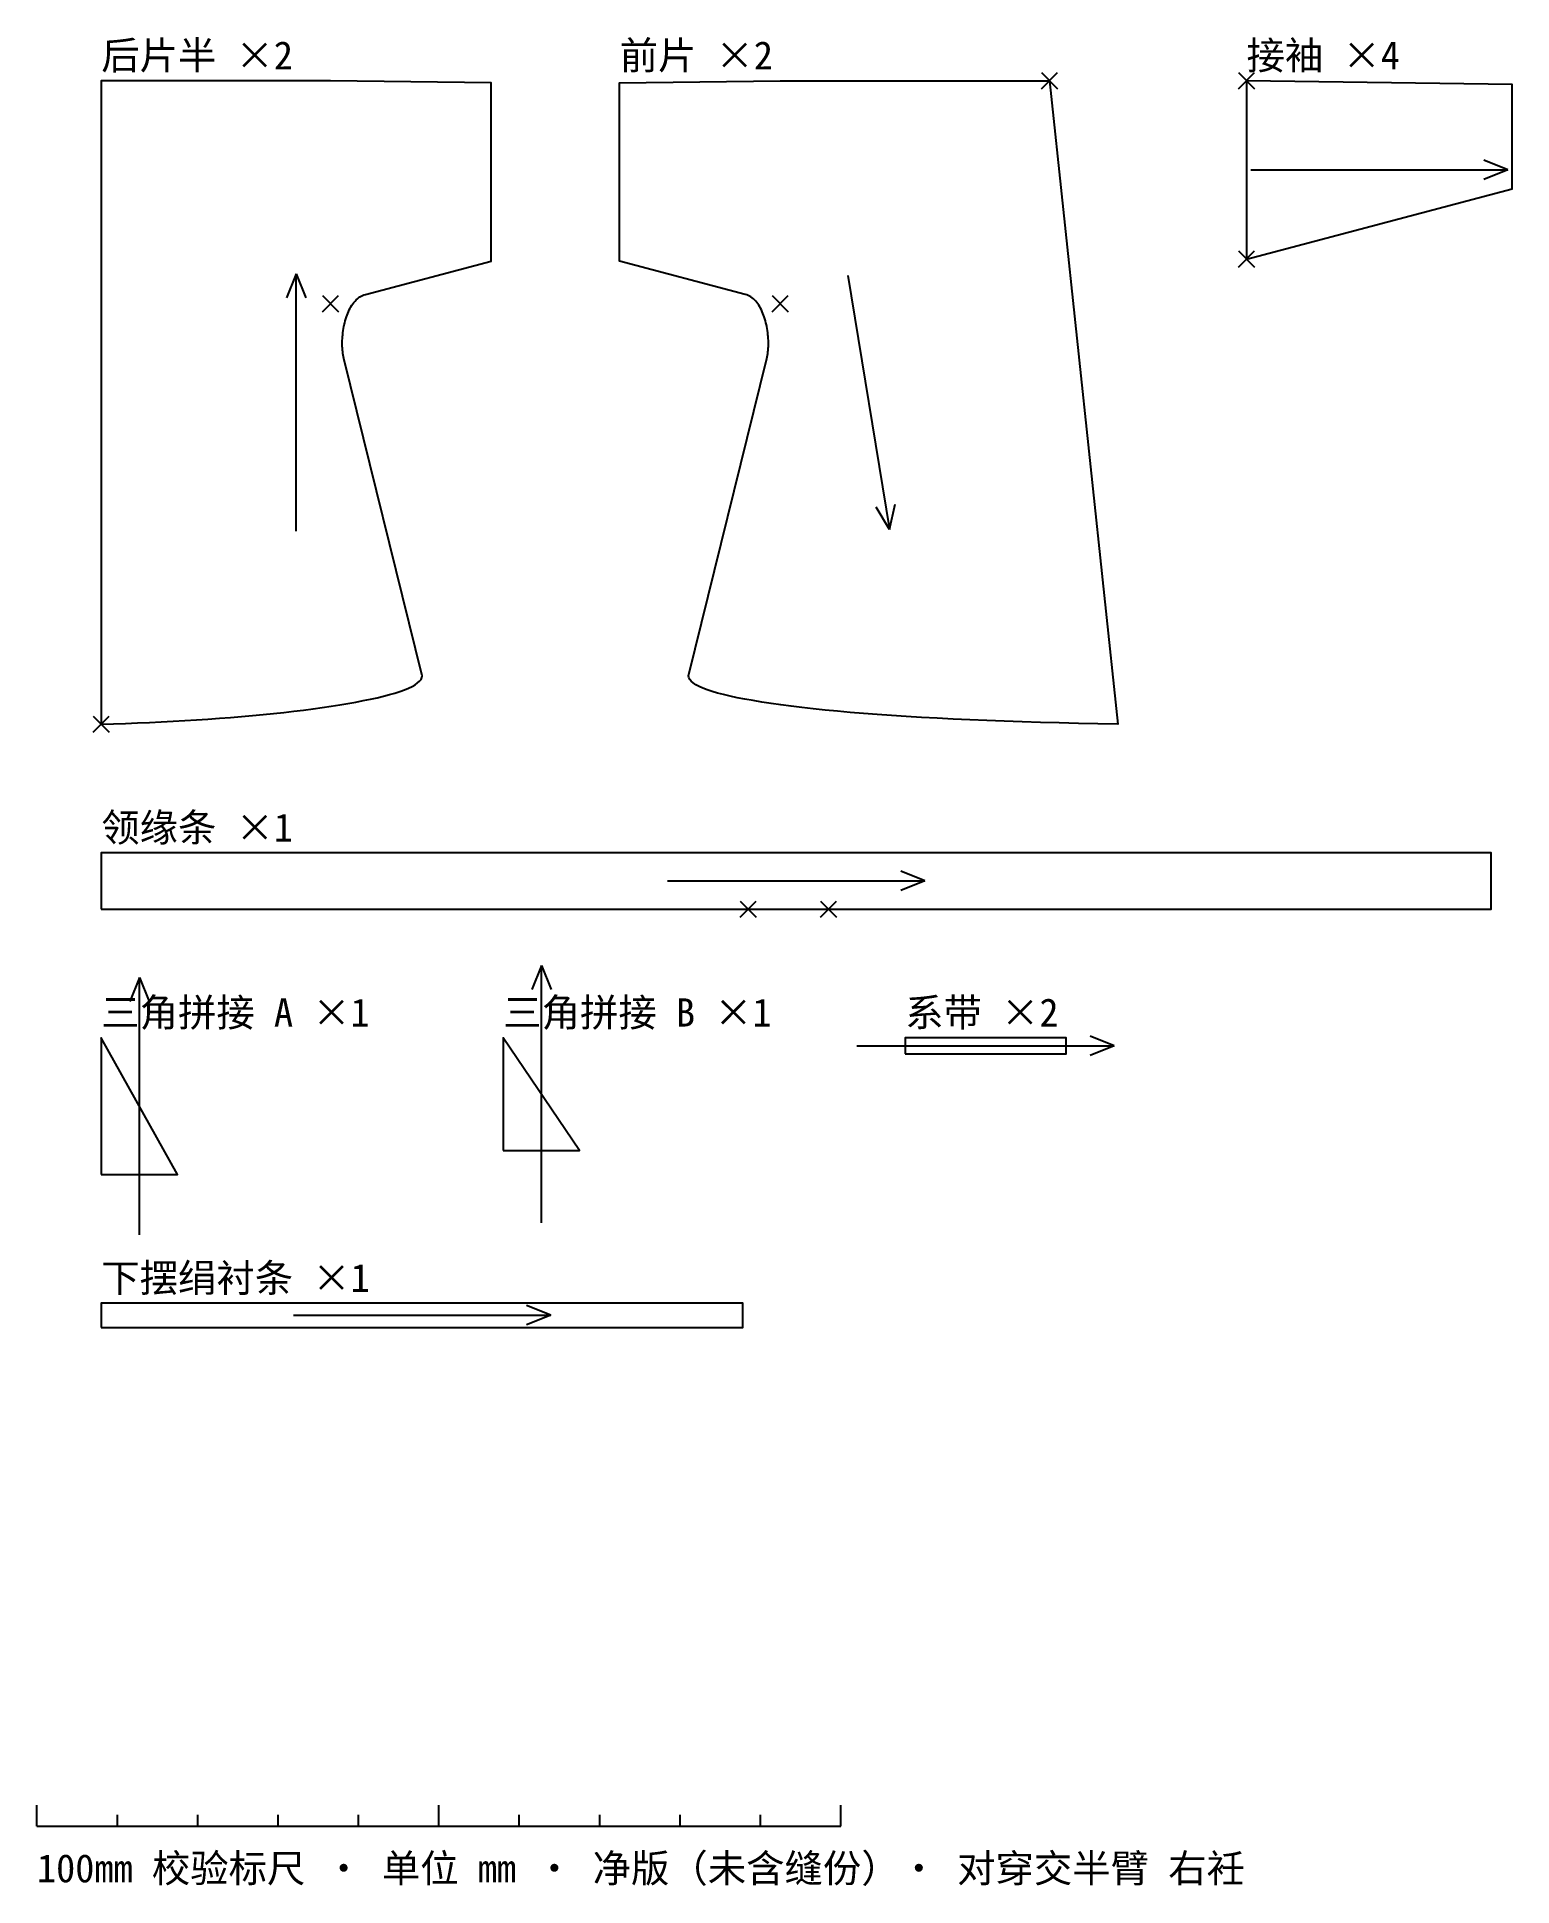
# Model space of a CAD drawing. Header units: millimetres. Extents: x 40 to 1875, y -135 to 2164.
import ezdxf

# ---------------------------------------------------------------- set-up
doc = ezdxf.new("R2010")
doc.units = ezdxf.units.MM
for name, color, linetype in [('CUT_轮廓', 7, 'Continuous'), ('DIM_标注', 4, 'Continuous'), ('GRAIN_布纹', 8, 'Continuous'), ('NOTCH_刀口', 1, 'Continuous'), ('TEXT_文字', 3, 'Continuous')]:
    doc.layers.add(name, color=color, linetype=linetype)
doc.styles.add('CN', font='simsun.ttc')

msp = doc.modelspace()

# ---------------------------------------------------------------- linework, layer by layer
at = {"layer": 'CUT_轮廓'}
for points in [[(120, 1310), (135, 1310.4), (150, 1310.9), (164.9, 1311.5), (179.8, 1312.1), (194.6, 1312.8), (209.3, 1313.5), (223.9, 1314.4), (238.4, 1315.3), (252.7, 1316.2), (266.9, 1317.3), (280.8, 1318.4), (294.6, 1319.5), (308.1, 1320.7), (321.4, 1322), (334.4, 1323.3), (347.1, 1324.6), (359.6, 1326.1), (371.7, 1327.5), (383.5, 1329.1), (394.9, 1330.6), (405.9, 1332.2), (416.6, 1333.9), (426.8, 1335.6), (436.6, 1337.4), (445.9, 1339.2), (454.8, 1341), (463.2, 1342.8), (471.1, 1344.8), (478.4, 1346.7), (485.2, 1348.7), (491.4, 1350.7), (497.1, 1352.7), (502.1, 1354.8), (506.6, 1356.9), (510.3, 1359), (513.5, 1361.2), (515.9, 1363.3), (517.7, 1365.5), (518.7, 1367.8), (519, 1370), (421.7, 1764.8), (421.3, 1766.7), (420.9, 1768.7), (420.6, 1770.8), (420.3, 1772.9), (420.1, 1775.1), (419.9, 1777.4), (419.8, 1779.7), (419.8, 1782.1), (419.8, 1784.4), (419.8, 1786.9), (419.9, 1789.3), (420.1, 1791.8), (420.3, 1794.2), (420.6, 1796.7), (421, 1799.2), (421.3, 1801.7), (421.8, 1804.2), (422.3, 1806.6), (422.9, 1809.1), (423.5, 1811.5), (424.2, 1813.8), (424.9, 1816.2), (425.7, 1818.4), (426.6, 1820.7), (427.5, 1822.8), (428.5, 1824.9), (429.5, 1827), (430.6, 1828.9), (431.8, 1830.8), (433, 1832.6), (434.3, 1834.3), (435.6, 1835.9), (437, 1837.4), (438.5, 1838.8), (440, 1840), (441.6, 1841.1), (443.2, 1842.1), (444.9, 1843), (446.7, 1843.7), (448.5, 1844.3), (604.8, 1885.5), (604.8, 2107.2), (405, 2110), (170, 2110), (120, 2110)], [(1299.6, 2110), (1384.6, 1310), (1359.7, 1310.4), (1335.4, 1310.9), (1311.5, 1311.5), (1288.2, 1312.1), (1265.4, 1312.8), (1243.2, 1313.5), (1221.5, 1314.4), (1200.3, 1315.3), (1179.7, 1316.2), (1159.7, 1317.3), (1140.2, 1318.4), (1121.3, 1319.5), (1103, 1320.7), (1085.3, 1322), (1068.2, 1323.3), (1051.6, 1324.6), (1035.7, 1326.1), (1020.4, 1327.5), (1005.7, 1329.1), (991.6, 1330.6), (978.2, 1332.2), (965.3, 1333.9), (953.2, 1335.6), (941.7, 1337.4), (930.8, 1339.2), (920.6, 1341), (911.1, 1342.8), (902.2, 1344.8), (894, 1346.7), (886.5, 1348.7), (879.7, 1350.7), (873.6, 1352.7), (868.2, 1354.8), (863.5, 1356.9), (859.5, 1359), (856.3, 1361.2), (853.7, 1363.3), (851.9, 1365.5), (850.9, 1367.8), (850.6, 1370), (947.9, 1764.8), (948.3, 1766.7), (948.7, 1768.7), (949, 1770.8), (949.3, 1772.9), (949.5, 1775.1), (949.7, 1777.4), (949.8, 1779.7), (949.8, 1782.1), (949.8, 1784.4), (949.8, 1786.9), (949.7, 1789.3), (949.5, 1791.8), (949.3, 1794.2), (949, 1796.7), (948.6, 1799.2), (948.3, 1801.7), (947.8, 1804.2), (947.3, 1806.6), (946.7, 1809.1), (946.1, 1811.5), (945.4, 1813.8), (944.7, 1816.2), (943.9, 1818.4), (943, 1820.7), (942.1, 1822.8), (941.1, 1824.9), (940.1, 1827), (939, 1828.9), (937.8, 1830.8), (936.6, 1832.6), (935.3, 1834.3), (934, 1835.9), (932.6, 1837.4), (931.1, 1838.8), (929.6, 1840), (928, 1841.1), (926.4, 1842.1), (924.7, 1843), (922.9, 1843.7), (921.1, 1844.3), (764.8, 1885.5), (764.8, 2107.2), (964.6, 2110), (1299.6, 2110)], [(1544.6, 1888.3), (1874.8, 1975.4), (1874.8, 2105.4), (1544.6, 2110)], [(120, 1080), (1849, 1080), (1849, 1150), (120, 1150)], [(120, 750), (215, 750), (120, 920)], [(620, 780), (715, 780), (620, 920)], [(1120, 900), (1320, 900), (1320, 920), (1120, 920)], [(120, 560), (918, 560), (918, 590), (120, 590)]]:
    msp.add_lwpolyline(points, close=True, dxfattribs=at)
at = {"layer": 'DIM_标注'}
for p, q in [((40, -60), (40, -34)), ((540, -60), (540, -34)), ((1040, -60), (1040, -34)), ((40, -60), (1040, -60)), ((140, -60), (140, -46)), ((240, -60), (240, -46)), ((340, -60), (340, -46)), ((440, -60), (440, -46)), ((640, -60), (640, -46)), ((740, -60), (740, -46)), ((840, -60), (840, -46)), ((940, -60), (940, -46))]:
    msp.add_line(p, q, dxfattribs=at)
at = {"layer": 'GRAIN_布纹'}
for p, q in [((1869.7, 1999.1), (1839.7, 2011.1)), ((1549.7, 1999.1), (1869.7, 1999.1)), ((1869.7, 1999.1), (1839.7, 1987.1)), ((362.4, 1870), (350.4, 1840)), ((362.4, 1550), (362.4, 1870)), ((362.4, 1870), (374.4, 1840)), ((1048.8, 1867.9), (1100.6, 1552.1)), ((1100.6, 1552.1), (1083.9, 1579.8)), ((1100.6, 1552.1), (1107.6, 1583.6)), ((1144.5, 1115), (1114.5, 1127)), ((824.5, 1115), (1144.5, 1115)), ((1144.5, 1115), (1114.5, 1103)), ((167.5, 995), (155.5, 965)), ((167.5, 675), (167.5, 995)), ((167.5, 995), (179.5, 965)), ((667.5, 1010), (655.5, 980)), ((667.5, 690), (667.5, 1010)), ((667.5, 1010), (679.5, 980)), ((1380, 910), (1350, 922)), ((1060, 910), (1380, 910)), ((1380, 910), (1350, 898)), ((359, 575), (679, 575)), ((679, 575), (649, 587)), ((679, 575), (649, 563))]:
    msp.add_line(p, q, dxfattribs=at)
at = {"layer": 'NOTCH_刀口'}
for p, q in [((1289.6, 2100), (1309.6, 2120)), ((1289.6, 2120), (1309.6, 2100)), ((1534.6, 2100), (1554.6, 2120)), ((1534.6, 2120), (1554.6, 2100)), ((1534.6, 1878.3), (1554.6, 1898.3)), ((1534.6, 1898.3), (1554.6, 1878.3)), ((395, 1822.8), (415, 1842.8)), ((395, 1842.8), (415, 1822.8)), ((954.6, 1822.8), (974.6, 1842.8)), ((954.6, 1842.8), (974.6, 1822.8)), ((110, 1300), (130, 1320)), ((110, 1320), (130, 1300)), ((914.5, 1070), (934.5, 1090)), ((914.5, 1090), (934.5, 1070)), ((1014.5, 1070), (1034.5, 1090)), ((1014.5, 1090), (1034.5, 1070))]:
    msp.add_line(p, q, dxfattribs=at)

# ---------------------------------------------------------------- texts
at = {"layer": 'TEXT_文字', "style": 'CN'}
for s, p in [('后片半 ×2', (120, 2124)), ('前片 ×2', (764.8, 2124)), ('接袖 ×4', (1544.6, 2124)), ('领缘条 ×1', (120, 1164)), ('三角拼接 A ×1', (120, 934)), ('三角拼接 B ×1', (620, 934)), ('系带 ×2', (1120, 934)), ('下摆绢衬条 ×1', (120, 604)), ('100mm 校验标尺 · 单位 mm · 净版（未含缝份）· 对穿交半臂 右衽', (40, -130))]:
    msp.add_text(s, height=35, dxfattribs=at).set_placement(p)

doc.saveas('drawing.dxf')
